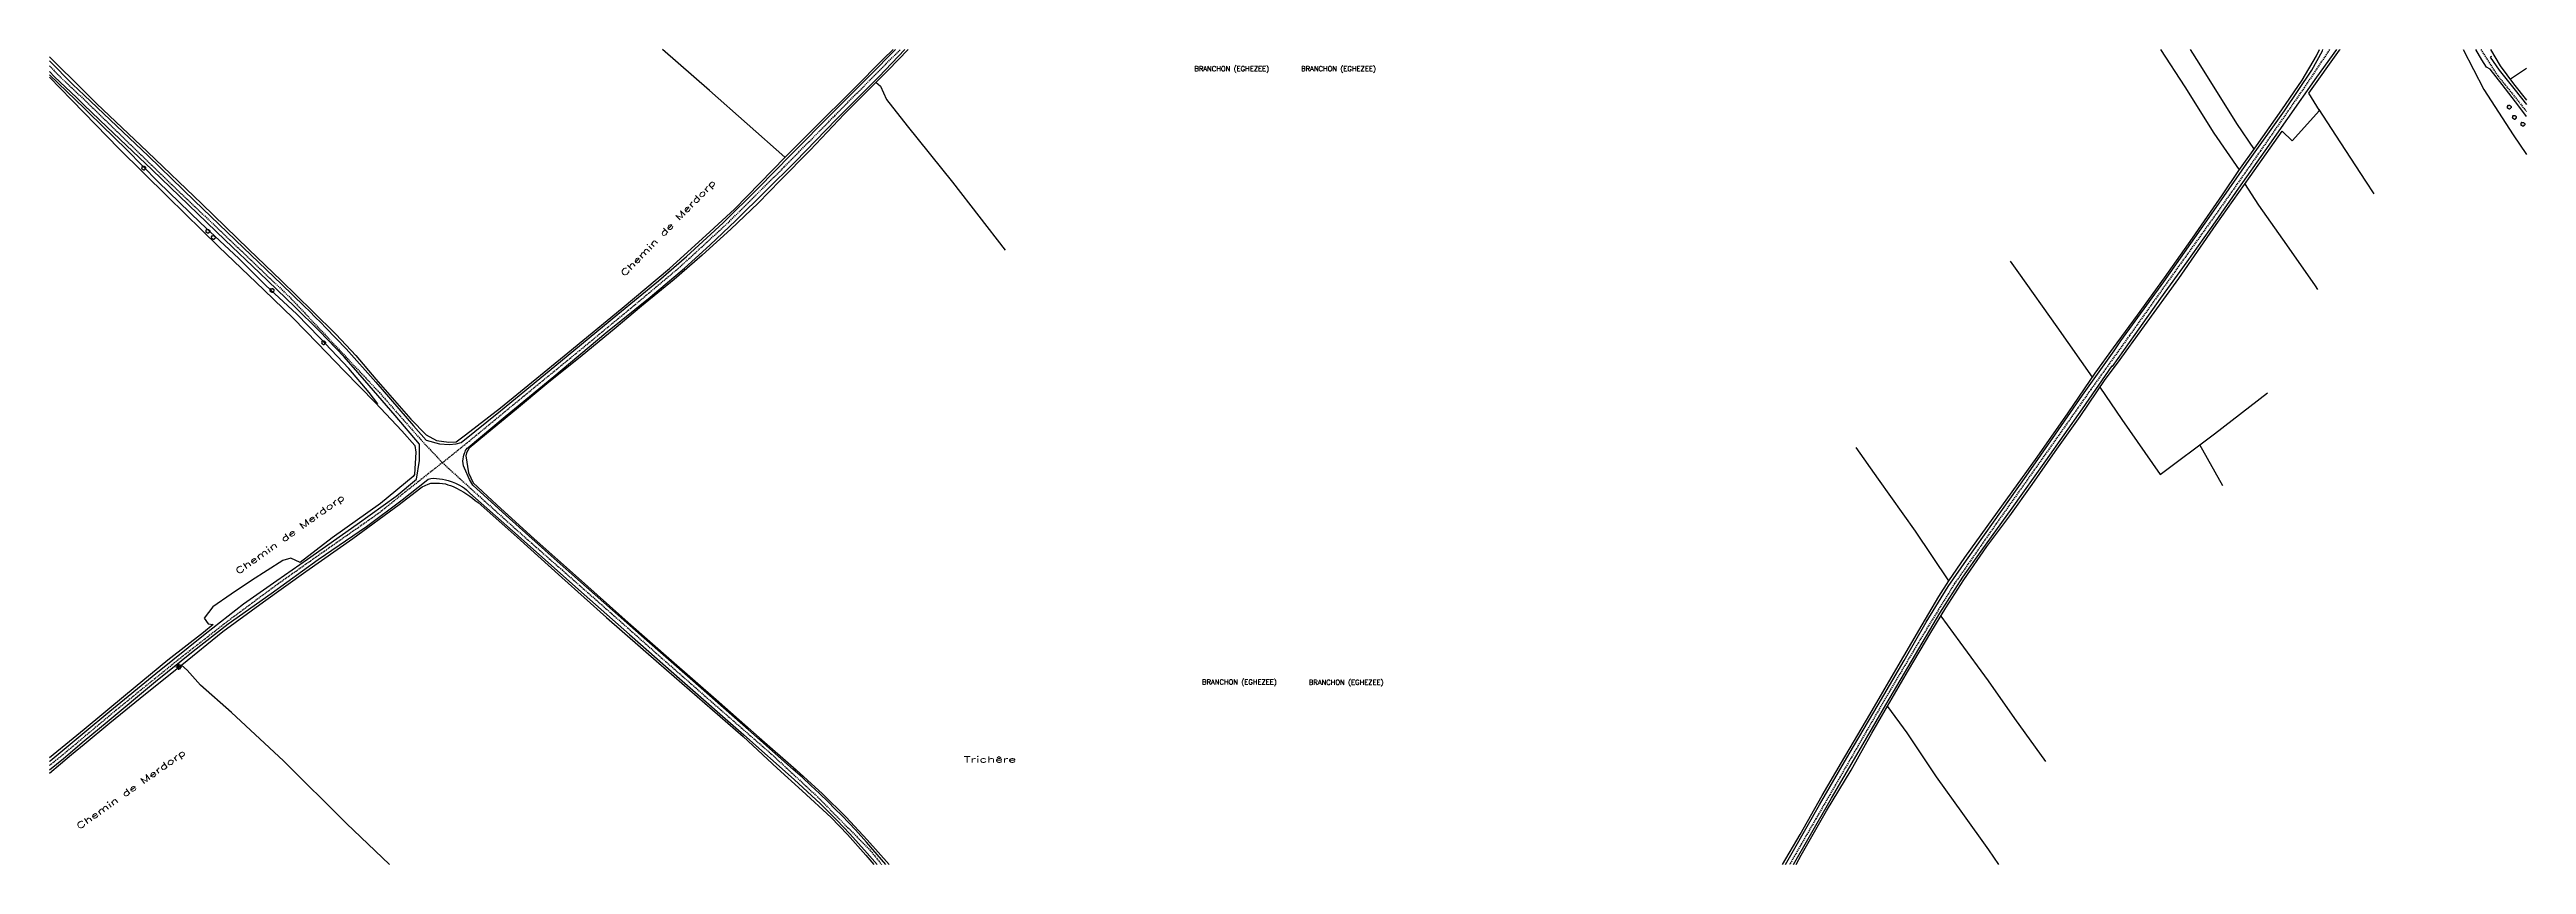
# Model space of a CAD drawing. Header units: millimetres. Extents: x 193000 to 194000, y 147000 to 148000.
# Drawn here: x 193000 to 194000, y 147671 to 148000 of the extents above; entities that cross this region are included whole.
import ezdxf
from ezdxf.enums import TextEntityAlignment as Align

# ---------------------------------------------------------------- set-up
doc = ezdxf.new("R2010")
doc.units = ezdxf.units.MM
doc.linetypes.add('DASHED', pattern=[0.75, 0.5, -0.25])
doc.layers.get('0').update_dxf_attribs({"linetype": 'CONTINUOUS'})
for name, color, linetype in [('BX04', 7, 'CONTINUOUS'), ('W0001', 6, 'DASHED'), ('W0008', 7, 'CONTINUOUS'), ('W0211', 2, 'CONTINUOUS'), ('W0300', 7, 'CONTINUOUS'), ('W0330', 7, 'CONTINUOUS'), ('W0980', 7, 'CONTINUOUS'), ('W0989', 7, 'CONTINUOUS')]:
    doc.layers.add(name, color=color, linetype=linetype)
doc.styles.get("Standard").update_dxf_attribs({"font": 'romans.shx', "width": 0.85})

# ---------------------------------------------------------------- blocks, each defined once
blk = doc.blocks.new('T300')
for p, q in [((-0.8, 0.5), (-0.9, 0.3)), ((-0.9, 0.3), (-0.9, 0.2)), ((-0.9, 0.2), (-0.7, 0.1)), ((-0.7, 0.6), (-0.8, 0.5)), ((-0.8, -0.1), (-0.7, 0.1)), ((-0.6, 0.7), (-0.7, 0.6)), ((-0.7, 0.1), (-0.7, 0.1)), ((-0.5, 0.7), (-0.6, 0.7)), ((-0.3, 0.6), (-0.5, 0.7)), ((-0.3, 0.6), (-0.2, 0.7)), ((-0.2, 0.6), (-0.3, 0.6)), ((-0.2, 0.7), (-0.1, 0.8)), ((-0.1, 0.8), (0.1, 0.8)), ((0.1, 0.8), (0.2, 0.7)), ((0.2, 0.7), (0.3, 0.6)), ((0.3, 0.6), (0.4, 0.5)), ((0.5, 0.5), (0.3, 0.5)), ((0.4, 0.5), (0.4, 0.5)), ((0.6, 0.4), (0.5, 0.5)), ((0.6, 0.4), (0.7, 0.3)), ((0.7, 0.3), (0.7, 0.2)), ((0.7, 0.2), (0.7, 0.1)), ((0.7, 0.1), (0.7, -0.2)), ((-0.8, -0.2), (-0.8, -0.1)), ((-0.7, -0.3), (-0.8, -0.2)), ((-0.8, -0.2), (-0.8, -0.2)), ((-0.7, -0.4), (-0.7, -0.3)), ((-0.5, -0.5), (-0.7, -0.4)), ((-0.4, -0.5), (-0.5, -0.5)), ((-0.4, -0.5), (-0.3, -0.5)), ((-0.3, -0.5), (-0.3, -0.4)), ((-0.3, -0.6), (-0.3, -0.5)), ((-0.3, -0.5), (-0.3, -0.5)), ((-0.2, -0.7), (-0.3, -0.6)), ((-0.1, -0.8), (-0.2, -0.7)), ((0.1, -0.8), (-0.1, -0.8)), ((0.2, -0.7), (0.1, -0.8)), ((0.3, -0.5), (0.2, -0.5)), ((0.3, -0.6), (0.2, -0.7)), ((0.2, -0.7), (0.2, -0.7)), ((0.5, -0.4), (0.3, -0.5)), ((0.3, -0.5), (0.3, -0.6)), ((0.3, -0.5), (0.3, -0.5)), ((0.6, -0.3), (0.5, -0.4)), ((0.7, -0.2), (0.6, -0.3)), ((0.6, -0.3), (0.6, -0.3))]:
    blk.add_line(p, q)
blk = doc.blocks.new('CARRECROIX')
for p, q in [((-6, 0), (6, 0)), ((0, -6), (0, 6))]:
    blk.add_line(p, q)
blk.add_lwpolyline([(-3, 3), (-3, -3), (3, -3), (3, 3), (-3, 3)])
blk = doc.blocks.new('BX0401')
at = {"color": 7, "linetype": 'Continuous', "xscale": 0.208333, "yscale": 0.208333}
blk.add_blockref('CARRECROIX', (0, 0), dxfattribs=at)

msp = doc.modelspace()

# ---------------------------------------------------------------- linework, layer by layer
at = {"layer": 'W0001'}
for points in [[(193158.6, 147833.2), (193169.4, 147841.9), (193191.6, 147860.2), (193214, 147878.5), (193235.9, 147896.6), (193254.5, 147912.2), (193274.5, 147930.6), (193296.7, 147952.7), (193317, 147973.3), (193335.1, 147991.6), (193343.5, 148000)], [(193920.5, 148000), (193910.4, 147984.8), (193892.6, 147959.1), (193875.4, 147934.6), (193859.6, 147912.5), (193839.7, 147884.5), (193824.1, 147862.7), (193805.2, 147835.8), (193786.1, 147808.8), (193769.1, 147784.4), (193755.4, 147762.1), (193741.6, 147738.8), (193727.6, 147714.5), (193713.1, 147689.4), (193702.5, 147671)], [(193981.6, 148000), (193987.7, 147990.4), (194000, 147975)], [(193000, 147993.4), (193004.1, 147989.1), (193014, 147979.8)], [(193014, 147979.8), (193029.6, 147964.6), (193053.4, 147941.6), (193076, 147920.1), (193097.6, 147899.4), (193133.2, 147861.5), (193149.9, 147842.5), (193158.6, 147833.2)], [(193158.6, 147833.2), (193148.8, 147825.5), (193132.4, 147812.4), (193111.9, 147798.1), (193092.6, 147784.5), (193072.6, 147769.7), (193051.8, 147753.5), (193026.9, 147733.3), (193014, 147722.5)], [(193158.6, 147833.2), (193173.1, 147820), (193190.9, 147804), (193206.9, 147789.9), (193227, 147772.2), (193245.7, 147755.6), (193267.8, 147736.2), (193292.3, 147714.8), (193310.5, 147697.9), (193331.5, 147676.5), (193335.9, 147671)], [(193000, 147711), (193003.1, 147713.5), (193014, 147722.5)]]:
    msp.add_lwpolyline(points, dxfattribs=at)
at = {"layer": 'W0008'}
msp.add_line((193985.3, 147996.9), (193989, 147991.7), dxfattribs=at)
for points in [[(193014, 147981.6), (193024.5, 147971.6), (193040, 147956.9), (193058.5, 147938.9), (193078.3, 147919.9), (193093.6, 147905.3), (193102.8, 147896.4), (193105.1, 147894.2), (193107.3, 147892), (193109.5, 147889.8), (193111.6, 147887.6), (193119.7, 147879.2), (193131.7, 147865.7), (193146.9, 147848.1), (193152.1, 147842.3), (193157.4, 147840.8), (193161.3, 147840.6), (193164.2, 147840.8), (193166.2, 147841.3), (193182.1, 147854.2), (193206.3, 147874), (193229.5, 147893.1), (193245.9, 147906.6), (193257.2, 147916.5), (193271.9, 147930), (193286.1, 147944.1), (193299.4, 147957.6), (193316.4, 147974.7), (193331, 147989.4), (193341.6, 148000)], [(193337.7, 147671), (193334.1, 147675), (193329.8, 147680), (193325.4, 147685), (193322.7, 147687.8), (193319.9, 147690.7), (193317.1, 147693.5), (193314.3, 147696.3), (193310.9, 147699.6), (193307.3, 147702.9), (193303.8, 147706.2), (193300.2, 147709.4), (193282.2, 147725.3), (193258.6, 147746.1), (193240, 147762.4), (193216.8, 147783), (193201.3, 147796.7), (193184.3, 147811.9), (193170.9, 147824.1), (193169.5, 147826.4), (193167.5, 147831), (193167.1, 147832), (193167, 147832.9), (193166.9, 147833.8), (193167, 147834.8), (193167.1, 147835.5), (193167.3, 147836.2), (193167.5, 147837), (193167.8, 147837.6), (193168, 147838.1), (193168.3, 147838.6), (193168.6, 147839), (193169, 147839.4), (193183.9, 147851.9), (193203.6, 147868), (193224.6, 147885.6), (193242.5, 147900), (193256.3, 147911.7), (193266.6, 147921), (193277.1, 147931), (193289.2, 147942.9), (193301.1, 147954.8), (193317.6, 147971.7), (193334.8, 147989), (193345.3, 148000)], [(193923.3, 148000), (193915.2, 147988.8), (193903.5, 147972.2), (193894.4, 147959.1), (193883.8, 147944), (193874.3, 147930.4), (193862.9, 147914.3), (193852.3, 147899.6), (193841.9, 147885), (193832.7, 147872.1)], [(193836.2, 147882.4), (193853.6, 147906.2), (193872.9, 147933.5), (193887.1, 147954), (193902.3, 147975.3), (193913.3, 147991.7), (193917.6, 147999.5), (193917.8, 148000)], [(193983.9, 147992.9), (193982, 147995.9), (193979.5, 148000)], [(193000, 147995.4), (193009.4, 147985.9), (193014, 147981.6)], [(193014, 147977.6), (193010.9, 147980.6), (193002, 147989), (193000, 147991.1)], [(194000, 147972.9), (193996.9, 147977.1), (193990.2, 147985.9), (193985.4, 147992.1), (193983.9, 147992.9)], [(193989, 147991.7), (193995.4, 147983.6), (194000, 147977.8)], [(193014, 147724.3), (193024.4, 147732.9), (193042.9, 147748.1), (193062.8, 147764.1), (193078.3, 147776.2), (193091.7, 147785.6), (193104.1, 147794.3), (193124.2, 147808.4), (193139.9, 147819.7), (193148.2, 147826.6), (193149.3, 147834.1), (193149.4, 147840.7), (193139.5, 147852.2), (193129.1, 147864.4), (193118.9, 147875.9), (193109, 147886.3), (193098.9, 147896.3), (193084.7, 147909.9), (193070.9, 147923.1), (193056.1, 147937.3), (193041.4, 147951.4), (193023.1, 147968.8), (193014, 147977.6)], [(193700.9, 147671), (193704.1, 147676.6), (193714.6, 147695.1), (193726.5, 147715.6), (193738.3, 147735.4), (193748.7, 147753.4), (193757.6, 147768.8), (193766.5, 147783.2), (193773.9, 147793.9), (193784.8, 147809.2), (193798, 147827.7), (193809.8, 147844.7), (193820.8, 147860.4), (193833.5, 147878.3), (193836.3, 147882.4)], [(193704.1, 147671), (193710.4, 147682), (193719.4, 147697.7), (193729.7, 147715.3), (193741.4, 147735.4), (193753.4, 147755.7), (193763.1, 147772.4), (193772.5, 147787), (193779.8, 147797.5), (193792.3, 147814.8), (193806, 147834), (193820.7, 147855), (193832.8, 147872.3)], [(193014, 147720.9), (193023.2, 147728.6), (193042.8, 147744.8), (193058, 147757.1), (193072.1, 147768.1), (193089.5, 147780.4), (193108.5, 147794.1), (193128, 147807.5), (193142.4, 147818.2), (193152, 147825.9), (193152.9, 147826.5), (193154, 147826.8), (193155.1, 147826.9), (193156.2, 147826.8), (193157.4, 147826.7), (193158.6, 147826.5), (193159.8, 147826.3), (193161, 147826), (193162.5, 147825.5), (193163.9, 147824.9), (193165.3, 147824.2), (193166.7, 147823.4), (193167.5, 147822.9), (193168.3, 147822.2), (193169, 147821.6)], [(193169, 147821.6), (193169.7, 147820.9), (193189.2, 147803.7), (193213.5, 147782), (193234.2, 147763.8), (193255.4, 147745.1), (193280.3, 147723.3), (193300.6, 147705.3), (193311.2, 147695.5), (193317.8, 147688.9), (193323.1, 147683.4), (193330.1, 147675.6), (193334.1, 147671)], [(193000, 147712.6), (193000.2, 147712.8), (193014, 147724.3)], [(193000, 147709.2), (193005.6, 147713.8), (193014, 147720.9)]]:
    msp.add_lwpolyline(points, dxfattribs=at)
at = {"layer": 'W0211'}
for points in [[(193014, 147976.3), (193000, 147989.8)], [(193132.6, 147857), (193129.1, 147861.6), (193120.8, 147871.2), (193109, 147883.8), (193099.8, 147893.1), (193087.2, 147904.9), (193076.4, 147915.7), (193061, 147930), (193043.9, 147946.6), (193031.2, 147959.5), (193015.9, 147974.4), (193014, 147976.3)]]:
    msp.add_lwpolyline(points, dxfattribs=at)
at = {"layer": 'W0330'}
for p, q in [((193985.9, 147997.2), (193985.3, 147996.9)), ((194000, 147992.3), (193993.5, 147988)), ((193923, 147965.4), (193916.3, 147975.8)), ((193827.8, 147863.7), (193836.7, 147850.6)), ((193836.7, 147850.6), (193852.1, 147828.5))]:
    msp.add_line(p, q, dxfattribs=at)
for points in [[(193014, 147983.2), (193019, 147978.2), (193039.5, 147958.7), (193061.5, 147937.7), (193080.5, 147919.3), (193093.5, 147906.8), (193106.2, 147894.4), (193115.7, 147885), (193123.6, 147876.5), (193131.7, 147866.9), (193145.8, 147850.8), (193152, 147844.4), (193156.2, 147842.2), (193161.2, 147841.5), (193164.1, 147841.6), (193168, 147844.4), (193182.1, 147855.4), (193209.3, 147877.6), (193231.2, 147895.6), (193250.3, 147911.6), (193265, 147924.9), (193276.5, 147935.6), (193297, 147956.6), (193308.4, 147968), (193324.7, 147984.2), (193336.6, 147996.1), (193340.6, 148000)], [(193346.6, 148000), (193338.6, 147991.7), (193331.8, 147985), (193320.8, 147973.9), (193307.1, 147959.4), (193295, 147947.1), (193286.1, 147938), (193275.1, 147927.5), (193263.5, 147917), (193252.2, 147907.2), (193239, 147896.4), (193227.9, 147887.1), (193215, 147876.5), (193200.8, 147865), (193188.5, 147854.8), (193176.4, 147844.8), (193169.4, 147839), (193168.3, 147837.2), (193168.1, 147836), (193169.2, 147829.1), (193171, 147825.1), (193180.6, 147816.2), (193195.7, 147802.5), (193213.5, 147786.6), (193233.6, 147768.7), (193251.1, 147753.4), (193269.2, 147737.6), (193286.5, 147722.3), (193301.4, 147709.2), (193312, 147699.5), (193321.6, 147690.1), (193330.1, 147681), (193339, 147671)], [(193296.9, 147956.5), (193266.5, 147983.5), (193247.5, 148000)], [(193833.3, 147879.6), (193842.9, 147892.7), (193853.9, 147907.9), (193865.2, 147923.9), (193877.3, 147941.3), (193883.9, 147951.2), (193891, 147961.1), (193901.3, 147975.6), (193909.4, 147987.6), (193915.2, 147997.4), (193916.5, 148000)], [(193834.9, 147873.4), (193845.8, 147888.4), (193859.6, 147907.6), (193874.7, 147929.3), (193888.4, 147948.8), (193901.4, 147967.1), (193905.4, 147963.2), (193916.5, 147975.4), (193912.1, 147982.4), (193924.5, 147999.7), (193924.8, 148000)], [(193852.2, 148000), (193862.1, 147985), (193873.8, 147966.2), (193884, 147951.4)], [(193864.2, 148000), (193867.7, 147994.5), (193882.9, 147970.2), (193890, 147959.7)], [(193974.4, 148000), (193982.8, 147983.9), (193994.6, 147965.5), (194000, 147957.6)], [(193985.5, 148000), (193989.4, 147993.4), (193994.8, 147986.2), (194000, 147979.6)], [(193000, 147997.1), (193014, 147983.2)], [(193000, 147988.8), (193008.9, 147979.7), (193014, 147974.5)], [(193333.6, 147986.8), (193335.5, 147985.2), (193337.9, 147979.8), (193346.3, 147969.2), (193364.6, 147946.4), (193385.8, 147919)], [(193014, 147974.5), (193028, 147960.1), (193047.7, 147940.5), (193068.4, 147920.3), (193086.5, 147903), (193098.3, 147891.6), (193108.2, 147881.4), (193118.9, 147870.3), (193131.4, 147857.5), (193142.2, 147846), (193147.5, 147840.2), (193147.9, 147837.4), (193147.3, 147828.5), (193146.8, 147827.6), (193133.6, 147816.7), (193114.1, 147802.9), (193101.2, 147792.9), (193097.4, 147794.7), (193094.2, 147793.7), (193081.6, 147785.6), (193073.3, 147780.1), (193065.9, 147775), (193062.4, 147770.4), (193064, 147768.2), (193066.1, 147767.9), (193062.1, 147764.6), (193047.8, 147753.5), (193030.7, 147739.4), (193014, 147725.5)], [(193938.5, 147941.7), (193935.1, 147946.9), (193923, 147965.4)], [(193915.8, 147903.1), (193914.8, 147904.6), (193903.2, 147921.2), (193892, 147937.2), (193886.3, 147945.9)], [(193824.8, 147867.7), (193810.6, 147888), (193795, 147909.9), (193791.7, 147914.6)], [(193699.7, 147671), (193706.8, 147683.1), (193715.6, 147698.9), (193723.4, 147712.1), (193734.9, 147731.6), (193744.4, 147747.9), (193756, 147767.7), (193762.7, 147779.2), (193766.8, 147785.5), (193773.3, 147794.9), (193782.3, 147807.4), (193792.4, 147821.4), (193802.4, 147835.4), (193815, 147853.3), (193825.9, 147869.3), (193833.3, 147879.6)], [(193705.1, 147671), (193707.2, 147674.7), (193717.4, 147692.6), (193727.3, 147709.1), (193735.7, 147724), (193742.1, 147734.9), (193750.5, 147749.5), (193759.5, 147764.6), (193765.6, 147774.6), (193772.8, 147785.9), (193782.2, 147799.3), (193791.4, 147811.8), (193800.4, 147824.4), (193809.7, 147837.7), (193819.8, 147851.8), (193829.9, 147866.8), (193834.9, 147873.4)], [(193852.1, 147828.5), (193874, 147844.9), (193895.4, 147861.4)], [(193877.4, 147823.8), (193868.1, 147840.4)], [(193766.8, 147785.5), (193753.3, 147805.6), (193738.4, 147826.5), (193729.4, 147839.4)], [(193014, 147719.6), (193024.4, 147728.2), (193038.7, 147739.9), (193053.4, 147751.6), (193069.9, 147765), (193086.4, 147777), (193103.5, 147789.3), (193122.4, 147802.6), (193141.1, 147816.3), (193149.4, 147822.7), (193150.4, 147823.4), (193151.6, 147824), (193152.8, 147824.5), (193154, 147824.9), (193155.1, 147825), (193156.3, 147825), (193157.5, 147824.9), (193158.7, 147824.8), (193159.8, 147824.6), (193160.8, 147824.3), (193161.9, 147824), (193162.9, 147823.6), (193164.3, 147822.9), (193165.8, 147822.1), (193167.2, 147821.3), (193168.5, 147820.5), (193169.7, 147819.7), (193170.8, 147818.9), (193171.9, 147818), (193173, 147817.1), (193188.8, 147803.1), (193206.8, 147786.9), (193224.9, 147770.7), (193246, 147752.2), (193264.6, 147736.1), (193280.1, 147722.6), (193293.8, 147709.9), (193303.9, 147700.7), (193315.5, 147689.9), (193322.2, 147683.1), (193329.5, 147674.8), (193332.8, 147671)], [(193763.5, 147771.2), (193771.2, 147760.7), (193782.7, 147745.2), (193793.3, 147729.9), (193805.8, 147712.5)], [(193137.3, 147671), (193119.9, 147687.6), (193094.4, 147712.9), (193073.5, 147732.4), (193061, 147743.4), (193055.5, 147749.4), (193053.3, 147751.5)], [(193742, 147734.8), (193749.8, 147724.1), (193761.7, 147706.4), (193772.3, 147691.6), (193782.8, 147676.9), (193786.8, 147671)], [(193014, 147725.5), (193009.5, 147721.8), (193000, 147714)], [(193000, 147707.9), (193008.9, 147715.4), (193014, 147719.6)]]:
    msp.add_lwpolyline(points, dxfattribs=at)

# ---------------------------------------------------------------- block references
at = {"layer": 'BX04'}
msp.add_blockref('BX0401', (193052.2, 147750.8), dxfattribs=at)
at = {"layer": 'W0300'}
for p in [(193993.1, 147976.7), (193995.2, 147972.6), (193998.6, 147969.8), (193038.1, 147952.1), (193064, 147926.6), (193066.2, 147924.1), (193089.9, 147902.7), (193110.7, 147881.6)]:
    msp.add_blockref('T300', p, dxfattribs=at)

# ---------------------------------------------------------------- texts
at = {"layer": 'W0980'}
for p in [(193477.3, 147992.1), (193520.4, 147992.1), (193480.4, 147744.5), (193523.5, 147744.4)]:
    msp.add_text('BRANCHON (EGHEZEE)', height=2, dxfattribs=at).set_placement(p, align=Align.MIDDLE)
at = {"layer": 'W0989', "width": 1.6}
for rotation, p in [(45.603, (193232.1, 147908.2)), (35.3655, (193076.2, 147788)), (35.3655, (193012, 147685))]:
    msp.add_text('Chemin de Merdorp ', height=2.5, rotation=rotation, dxfattribs=at).set_placement(p)
msp.add_text('Trichêre ', height=2.5, dxfattribs=at).set_placement((193381, 147713.4), align=Align.MIDDLE_CENTER)

doc.saveas('drawing.dxf')
